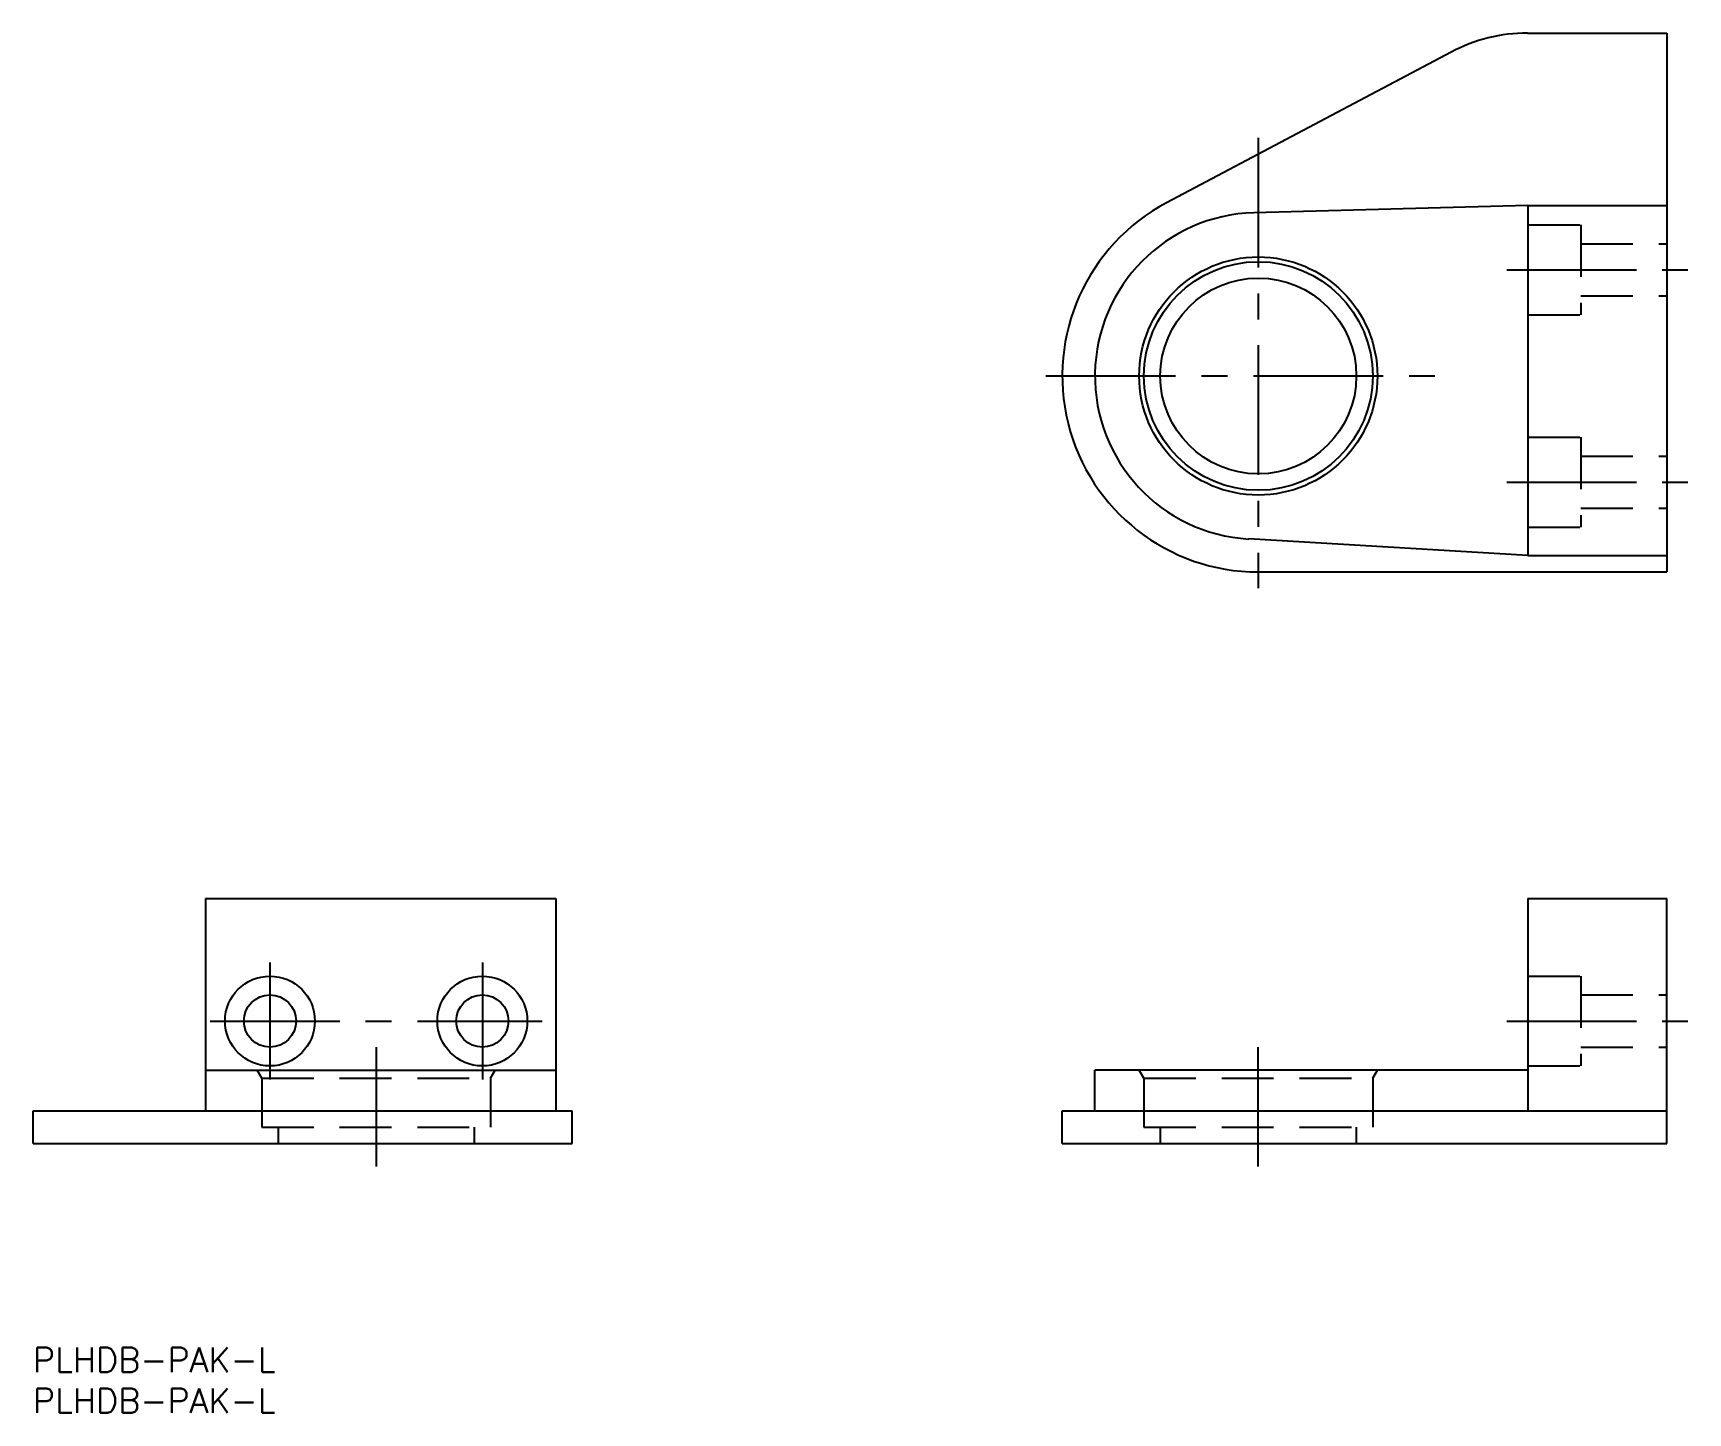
# Model space of a CAD drawing. Extents: x 0 to 203, y -9 to 160.
import ezdxf

# ---------------------------------------------------------------- set-up
doc = ezdxf.new("R2010")
doc.units = 0
doc.header["$LTSCALE"] = 0.5
doc.linetypes.add('CENTER', pattern=[50.8, 31.75, -6.35, 6.35, -6.35])
doc.linetypes.add('DASHED', pattern=[19.05, 12.7, -6.35])
doc.layers.get('0').update_dxf_attribs({"linetype": 'CONTINUOUS'})
doc.layers.add('CENTER', color=1, linetype='CENTER')
doc.styles.get("Standard").update_dxf_attribs({"font": 'txt.shx', "height": 3, "bigfont": 'bigfont.shx'})

# ---------------------------------------------------------------- blocks, each defined once
blk = doc.blocks.new('*U34')
at = {"color": 7, "linetype": 'CONTINUOUS'}
for p in [(0, -4), (0, -9)]:
    blk.add_text('PLHDB-PAK-L', height=3, dxfattribs=at).set_placement(p)

msp = doc.modelspace()

# ---------------------------------------------------------------- linework, layer by layer
at = {"color": 7, "linetype": 'CONTINUOUS'}
for p, q in [((182.97, 160), (200, 160)), ((200, 160), (200, 94)), ((173.61, 157.67), (138.76, 139.21)), ((183, 138.9), (149.46, 137.99)), ((183, 138.9), (200, 138.9)), ((183, 138.9), (183, 96)), ((183, 96), (148.81, 98.04)), ((183, 96), (200, 96)), ((150, 94), (200, 94)), ((21.1, 54), (64, 54)), ((21.1, 54), (21.1, 28)), ((64, 54), (64, 28)), ((183, 54), (200, 54)), ((183, 54), (183, 28)), ((200, 24), (200, 54)), ((21.1, 33), (64, 33)), ((183, 33), (130, 33)), ((130, 28), (130, 33)), ((0, 28), (66, 28)), ((0, 24), (0, 28)), ((66, 24), (66, 28)), ((126, 28), (200, 28)), ((126, 24), (126, 28)), ((126, 24), (126, 28)), ((0, 24), (66, 24)), ((126, 24), (200, 24))]:
    msp.add_line(p, q, dxfattribs=at)
at = {"color": 3, "linetype": 'DASHED'}
for p, q in [((183, 136.5), (189.5, 136.5)), ((189.5, 136.5), (189.5, 125.5)), ((189.5, 134.2), (200, 134.2)), ((189.5, 127.8), (200, 127.8)), ((183, 125.5), (189.5, 125.5)), ((183, 110.5), (189.5, 110.5)), ((189.5, 110.5), (189.5, 99.5)), ((189.5, 108.2), (200, 108.2)), ((189.5, 101.8), (200, 101.8)), ((183, 99.5), (189.5, 99.5)), ((183, 44.5), (189.5, 44.5)), ((189.5, 44.5), (189.5, 33.5)), ((189.5, 42.2), (200, 42.2)), ((189.5, 35.8), (200, 35.8)), ((28, 32), (27.42, 33)), ((56, 32), (56.58, 33)), ((136, 32), (135.42, 33)), ((164, 32), (164.58, 33)), ((183, 33.5), (189.5, 33.5)), ((28, 32), (56, 32)), ((28, 32), (28, 26)), ((56, 32), (56, 26)), ((136, 32), (164, 32)), ((136, 32), (136, 26)), ((164, 32), (164, 26)), ((28, 26), (56, 26)), ((30, 26), (30, 24)), ((54, 26), (54, 24)), ((136, 26), (164, 26)), ((138, 26), (138, 24)), ((162, 26), (162, 24))]:
    msp.add_line(p, q, dxfattribs=at)
at = {"color": 7, "linetype": 'CONTINUOUS'}
for centre, radius in [((150, 118), 14.58), ((150, 118), 14), ((150, 118), 12), ((29, 39), 5.5), ((55, 39), 5.5), ((29, 39), 3.2), ((55, 39), 3.2)]:
    msp.add_circle(centre, radius, dxfattribs=at)
for centre, radius, start, end in [((182.97, 140), 20, 90, 117.9208), ((150, 118), 24, 117.9208, 270), ((150, 118), 20, 91.5495, 266.593)]:
    msp.add_arc(centre, radius, start, end, dxfattribs=at)
at = {"layer": 'CENTER', "color": 1, "linetype": 'CENTER'}
for p, q in [((150, 147.16), (150, 92)), ((180.41, 131), (202.59, 131)), ((124, 118), (174, 118)), ((180.41, 105), (202.59, 105)), ((29, 46.15), (29, 31.85)), ((55, 46.15), (55, 31.85)), ((21.66, 39), (62.34, 39)), ((180.41, 39), (202.59, 39)), ((42, 35.81), (42, 21.19)), ((150, 21.19), (150, 35.81))]:
    msp.add_line(p, q, dxfattribs=at)

# ---------------------------------------------------------------- block references
at = {"color": 7, "linetype": 'CONTINUOUS'}
msp.add_blockref('*U34', (0, 0), dxfattribs=at)

doc.saveas('drawing.dxf')
